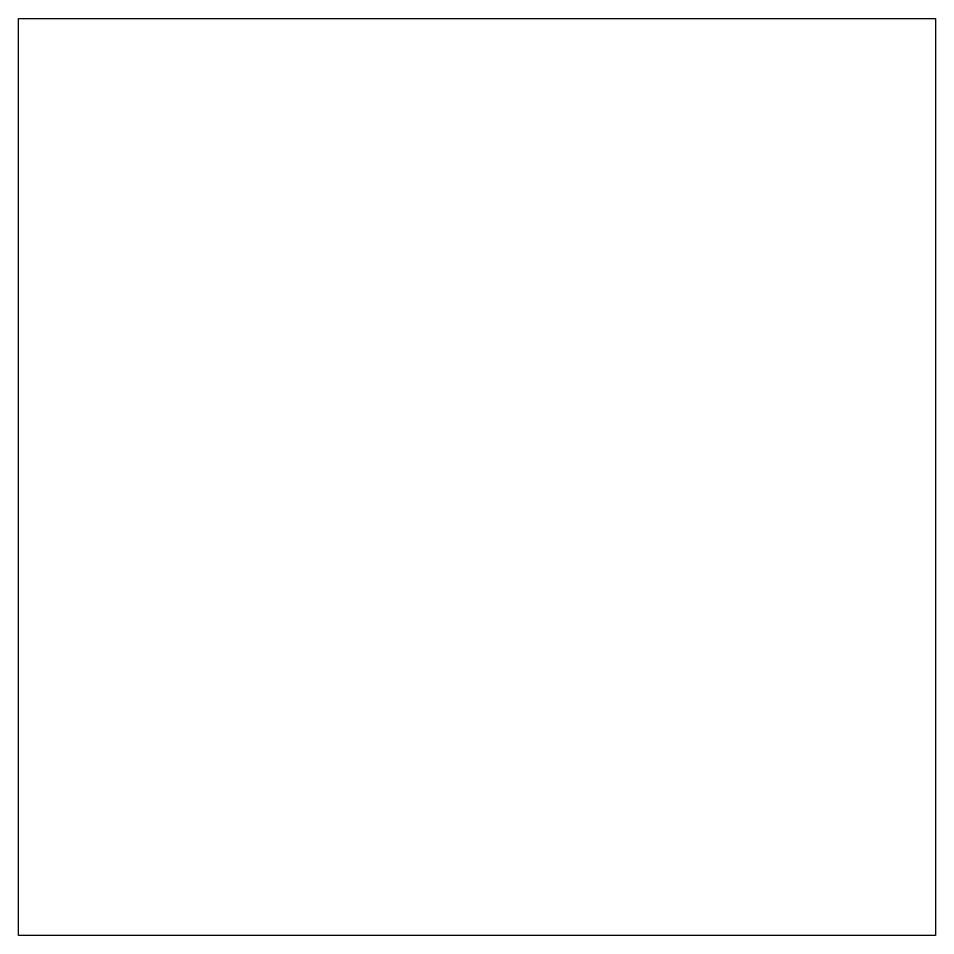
# Model space of a CAD drawing. Header units: millimetres. Extents: x 0 to 300, y 0 to 300.
import ezdxf

# ---------------------------------------------------------------- set-up
doc = ezdxf.new("R2010")
doc.units = ezdxf.units.MM
doc.layers.get('0').update_dxf_attribs({"color": 178, "lineweight": 25, "true_color": 0x000000})
picture_1 = doc.add_image_def('image1.png', size_in_pixel=(256, 256))

msp = doc.modelspace()

# ---------------------------------------------------------------- pictures from other files: only their frames are drawn
image = msp.add_image(picture_1, insert=(0, 0), size_in_units=(300, 300))
image.dxf.flags = 7

doc.saveas('drawing.dxf')
